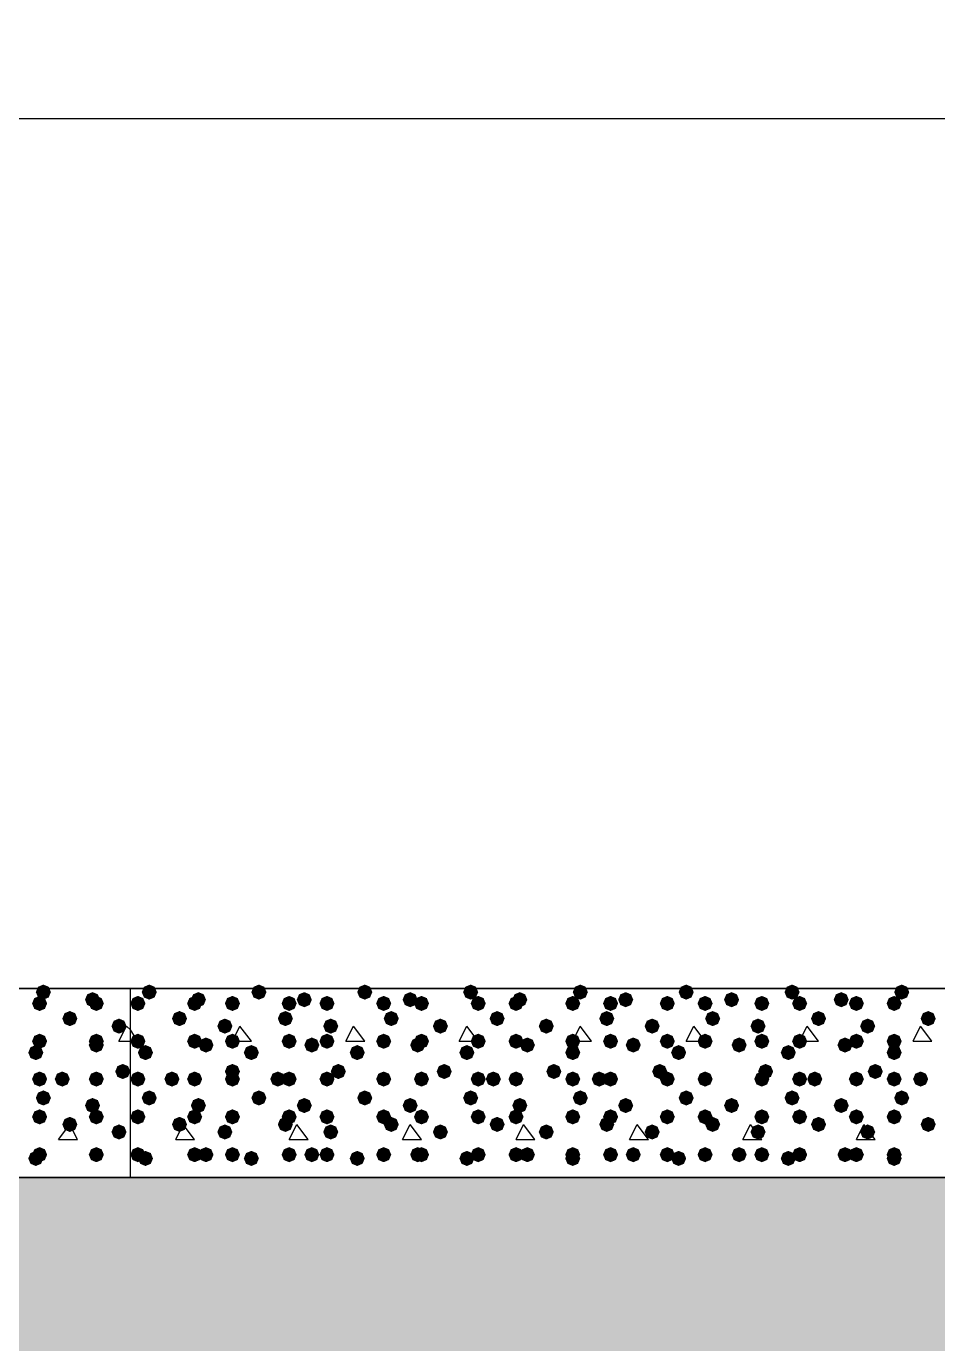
# Model space of a CAD drawing. Header units: millimetres. Extents: x 0 to 420, y 0 to 297.
# Drawn here: x 322.9 to 333.1, y 160.4 to 175.15 of the extents above; entities that cross this region are included whole.
import ezdxf

# ---------------------------------------------------------------- set-up
doc = ezdxf.new("R2010")
doc.units = ezdxf.units.MM
doc.layers.get('0').update_dxf_attribs({"linetype": 'CONTINUOUS'})

msp = doc.modelspace()

# ---------------------------------------------------------------- hatches: boundary and pattern name
at = {"true_color": 0x000007}
for points in [[(323.172667, 164.338), (323.147796, 164.278204), (323.088, 164.253333), (323.028204, 164.278204), (323.003333, 164.338), (323.028204, 164.397796), (323.088, 164.422667), (323.147796, 164.397796)], [(323.130333, 164.211), (323.105462, 164.151204), (323.045667, 164.126333), (322.985871, 164.151204), (322.961, 164.211), (322.985871, 164.270796), (323.045667, 164.295667), (323.105462, 164.270796)], [(323.723, 164.253333), (323.698129, 164.193537), (323.638333, 164.168667), (323.578538, 164.193537), (323.553667, 164.253333), (323.578537, 164.313129), (323.638333, 164.338), (323.698129, 164.313129)], [(323.765333, 164.211), (323.740463, 164.151204), (323.680667, 164.126333), (323.620871, 164.151204), (323.596, 164.211), (323.620871, 164.270796), (323.680667, 164.295667), (323.740462, 164.270796)], [(323.469, 164.041667), (323.444129, 163.981871), (323.384333, 163.957), (323.324537, 163.981871), (323.299667, 164.041667), (323.324537, 164.101462), (323.384333, 164.126333), (323.444129, 164.101463)], [(324.019333, 163.957), (323.994462, 163.897204), (323.934667, 163.872333), (323.874871, 163.897204), (323.85, 163.957), (323.874871, 164.016796), (323.934667, 164.041667), (323.994462, 164.016796)], [(323.130333, 163.787667), (323.105462, 163.727871), (323.045667, 163.703), (322.985871, 163.727871), (322.961, 163.787667), (322.985871, 163.847462), (323.045667, 163.872333), (323.105462, 163.847463)], [(323.765333, 163.787667), (323.740463, 163.727871), (323.680667, 163.703), (323.620871, 163.727871), (323.596, 163.787667), (323.620871, 163.847462), (323.680667, 163.872333), (323.740462, 163.847463)], [(323.765333, 163.745333), (323.740463, 163.685537), (323.680667, 163.660667), (323.620871, 163.685537), (323.596, 163.745333), (323.620871, 163.805129), (323.680667, 163.83), (323.740462, 163.805129)], [(323.088, 163.660667), (323.063129, 163.600871), (323.003333, 163.576), (322.943537, 163.600871), (322.918667, 163.660667), (322.943537, 163.720462), (323.003333, 163.745333), (323.063129, 163.720463)], [(324.061667, 163.449), (324.036796, 163.389204), (323.977, 163.364333), (323.917204, 163.389204), (323.892333, 163.449), (323.917204, 163.508796), (323.977, 163.533667), (324.036796, 163.508796)], [(323.130333, 163.364333), (323.105462, 163.304537), (323.045667, 163.279667), (322.985871, 163.304537), (322.961, 163.364333), (322.985871, 163.424129), (323.045667, 163.449), (323.105462, 163.424129)], [(323.384333, 163.364333), (323.359462, 163.304537), (323.299667, 163.279667), (323.239871, 163.304537), (323.215, 163.364333), (323.239871, 163.424129), (323.299667, 163.449), (323.359462, 163.424129)], [(323.765333, 163.364333), (323.740463, 163.304537), (323.680667, 163.279667), (323.620871, 163.304537), (323.596, 163.364333), (323.620871, 163.424129), (323.680667, 163.449), (323.740462, 163.424129)], [(323.172667, 163.152667), (323.147796, 163.092871), (323.088, 163.068), (323.028204, 163.092871), (323.003333, 163.152667), (323.028204, 163.212462), (323.088, 163.237333), (323.147796, 163.212463)], [(323.130333, 162.941), (323.105462, 162.881204), (323.045667, 162.856333), (322.985871, 162.881204), (322.961, 162.941), (322.985871, 163.000796), (323.045667, 163.025667), (323.105462, 163.000796)], [(323.723, 163.068), (323.698129, 163.008204), (323.638333, 162.983333), (323.578538, 163.008204), (323.553667, 163.068), (323.578537, 163.127796), (323.638333, 163.152667), (323.698129, 163.127796)], [(323.765333, 162.941), (323.740463, 162.881204), (323.680667, 162.856333), (323.620871, 162.881204), (323.596, 162.941), (323.620871, 163.000796), (323.680667, 163.025667), (323.740462, 163.000796)], [(323.469, 162.856333), (323.444129, 162.796537), (323.384333, 162.771667), (323.324537, 162.796537), (323.299667, 162.856333), (323.324537, 162.916129), (323.384333, 162.941), (323.444129, 162.916129)], [(324.019333, 162.771667), (323.994462, 162.711871), (323.934667, 162.687), (323.874871, 162.711871), (323.85, 162.771667), (323.874871, 162.831462), (323.934667, 162.856333), (323.994462, 162.831463)], [(323.130333, 162.517667), (323.105462, 162.457871), (323.045667, 162.433), (322.985871, 162.457871), (322.961, 162.517667), (322.985871, 162.577462), (323.045667, 162.602333), (323.105462, 162.577463)], [(323.765333, 162.517667), (323.740463, 162.457871), (323.680667, 162.433), (323.620871, 162.457871), (323.596, 162.517667), (323.620871, 162.577462), (323.680667, 162.602333), (323.740462, 162.577463)], [(323.765333, 162.517667), (323.740463, 162.457871), (323.680667, 162.433), (323.620871, 162.457871), (323.596, 162.517667), (323.620871, 162.577462), (323.680667, 162.602333), (323.740462, 162.577463)], [(323.088, 162.475333), (323.063129, 162.415537), (323.003333, 162.390667), (322.943537, 162.415537), (322.918667, 162.475333), (322.943537, 162.535129), (323.003333, 162.56), (323.063129, 162.535129)]]:
    msp.add_hatch(color=0, dxfattribs=at).paths.add_polyline_path(points, flags=0)
at = {"true_color": 0x000008}
for points in [[(324.358, 164.338), (324.333129, 164.278204), (324.273333, 164.253333), (324.213538, 164.278204), (324.188667, 164.338), (324.213537, 164.397796), (324.273333, 164.422667), (324.333129, 164.397796)], [(325.585667, 164.338), (325.560796, 164.278204), (325.501, 164.253333), (325.441204, 164.278204), (325.416333, 164.338), (325.441204, 164.397796), (325.501, 164.422667), (325.560796, 164.397796)], [(326.771, 164.338), (326.746129, 164.278204), (326.686333, 164.253333), (326.626537, 164.278204), (326.601667, 164.338), (326.626537, 164.397796), (326.686333, 164.422667), (326.746129, 164.397796)], [(327.956333, 164.338), (327.931462, 164.278204), (327.871667, 164.253333), (327.811871, 164.278204), (327.787, 164.338), (327.811871, 164.397796), (327.871667, 164.422667), (327.931462, 164.397796)], [(329.184, 164.338), (329.159129, 164.278204), (329.099333, 164.253333), (329.039537, 164.278204), (329.014667, 164.338), (329.039537, 164.397796), (329.099333, 164.422667), (329.159129, 164.397796)], [(330.369333, 164.338), (330.344462, 164.278204), (330.284667, 164.253333), (330.224871, 164.278204), (330.2, 164.338), (330.224871, 164.397796), (330.284667, 164.422667), (330.344462, 164.397796)], [(331.554667, 164.338), (331.529796, 164.278204), (331.47, 164.253333), (331.410204, 164.278204), (331.385333, 164.338), (331.410204, 164.397796), (331.47, 164.422667), (331.529796, 164.397796)], [(332.782333, 164.338), (332.757462, 164.278204), (332.697667, 164.253333), (332.637871, 164.278204), (332.613, 164.338), (332.637871, 164.397796), (332.697667, 164.422667), (332.757462, 164.397796)], [(324.231, 164.211), (324.206129, 164.151204), (324.146333, 164.126333), (324.086537, 164.151204), (324.061667, 164.211), (324.086537, 164.270796), (324.146333, 164.295667), (324.206129, 164.270796)], [(324.866, 164.211), (324.841129, 164.151204), (324.781333, 164.126333), (324.721537, 164.151204), (324.696667, 164.211), (324.721537, 164.270796), (324.781333, 164.295667), (324.841129, 164.270796)], [(324.908333, 164.253333), (324.883462, 164.193537), (324.823667, 164.168667), (324.763871, 164.193537), (324.739, 164.253333), (324.763871, 164.313129), (324.823667, 164.338), (324.883462, 164.313129)], [(325.289333, 164.211), (325.264462, 164.151204), (325.204667, 164.126333), (325.144871, 164.151204), (325.12, 164.211), (325.144871, 164.270796), (325.204667, 164.295667), (325.264462, 164.270796)], [(325.924333, 164.211), (325.899462, 164.151204), (325.839667, 164.126333), (325.779871, 164.151204), (325.755, 164.211), (325.779871, 164.270796), (325.839667, 164.295667), (325.899462, 164.270796)], [(326.093667, 164.253333), (326.068796, 164.193537), (326.009, 164.168667), (325.949204, 164.193537), (325.924333, 164.253333), (325.949204, 164.313129), (326.009, 164.338), (326.068796, 164.313129)], [(326.347667, 164.211), (326.322796, 164.151204), (326.263, 164.126333), (326.203204, 164.151204), (326.178333, 164.211), (326.203204, 164.270796), (326.263, 164.295667), (326.322796, 164.270796)], [(326.982667, 164.211), (326.957796, 164.151204), (326.898, 164.126333), (326.838204, 164.151204), (326.813333, 164.211), (326.838204, 164.270796), (326.898, 164.295667), (326.957796, 164.270796)], [(327.279, 164.253333), (327.254129, 164.193537), (327.194333, 164.168667), (327.134537, 164.193537), (327.109667, 164.253333), (327.134537, 164.313129), (327.194333, 164.338), (327.254129, 164.313129)], [(327.406, 164.211), (327.381129, 164.151204), (327.321333, 164.126333), (327.261537, 164.151204), (327.236667, 164.211), (327.261537, 164.270796), (327.321333, 164.295667), (327.381129, 164.270796)], [(328.041, 164.211), (328.016129, 164.151204), (327.956333, 164.126333), (327.896538, 164.151204), (327.871667, 164.211), (327.896537, 164.270796), (327.956333, 164.295667), (328.016129, 164.270796)], [(328.464333, 164.211), (328.439462, 164.151204), (328.379667, 164.126333), (328.319871, 164.151204), (328.295, 164.211), (328.319871, 164.270796), (328.379667, 164.295667), (328.439462, 164.270796)], [(328.506667, 164.253333), (328.481796, 164.193537), (328.422, 164.168667), (328.362204, 164.193537), (328.337333, 164.253333), (328.362204, 164.313129), (328.422, 164.338), (328.481796, 164.313129)], [(329.099333, 164.211), (329.074462, 164.151204), (329.014667, 164.126333), (328.954871, 164.151204), (328.93, 164.211), (328.954871, 164.270796), (329.014667, 164.295667), (329.074462, 164.270796)], [(329.522667, 164.211), (329.497796, 164.151204), (329.438, 164.126333), (329.378204, 164.151204), (329.353333, 164.211), (329.378204, 164.270796), (329.438, 164.295667), (329.497796, 164.270796)], [(329.692, 164.253333), (329.667129, 164.193537), (329.607333, 164.168667), (329.547537, 164.193537), (329.522667, 164.253333), (329.547537, 164.313129), (329.607333, 164.338), (329.667129, 164.313129)], [(330.157667, 164.211), (330.132796, 164.151204), (330.073, 164.126333), (330.013204, 164.151204), (329.988333, 164.211), (330.013204, 164.270796), (330.073, 164.295667), (330.132796, 164.270796)], [(330.581, 164.211), (330.556129, 164.151204), (330.496333, 164.126333), (330.436537, 164.151204), (330.411667, 164.211), (330.436537, 164.270796), (330.496333, 164.295667), (330.556129, 164.270796)], [(330.877333, 164.253333), (330.852462, 164.193537), (330.792667, 164.168667), (330.732871, 164.193537), (330.708, 164.253333), (330.732871, 164.313129), (330.792667, 164.338), (330.852462, 164.313129)], [(331.216, 164.211), (331.191129, 164.151204), (331.131333, 164.126333), (331.071537, 164.151204), (331.046667, 164.211), (331.071537, 164.270796), (331.131333, 164.295667), (331.191129, 164.270796)], [(331.639333, 164.211), (331.614462, 164.151204), (331.554667, 164.126333), (331.494871, 164.151204), (331.47, 164.211), (331.494871, 164.270796), (331.554667, 164.295667), (331.614462, 164.270796)], [(332.105, 164.253333), (332.080129, 164.193537), (332.020333, 164.168667), (331.960537, 164.193537), (331.935667, 164.253333), (331.960537, 164.313129), (332.020333, 164.338), (332.080129, 164.313129)], [(332.274333, 164.211), (332.249462, 164.151204), (332.189667, 164.126333), (332.129871, 164.151204), (332.105, 164.211), (332.129871, 164.270796), (332.189667, 164.295667), (332.249462, 164.270796)], [(332.697667, 164.211), (332.672796, 164.151204), (332.613, 164.126333), (332.553204, 164.151204), (332.528333, 164.211), (332.553204, 164.270796), (332.613, 164.295667), (332.672796, 164.270796)], [(324.696667, 164.041667), (324.671796, 163.981871), (324.612, 163.957), (324.552204, 163.981871), (324.527333, 164.041667), (324.552204, 164.101462), (324.612, 164.126333), (324.671796, 164.101463)], [(325.882, 164.041667), (325.857129, 163.981871), (325.797333, 163.957), (325.737538, 163.981871), (325.712667, 164.041667), (325.737537, 164.101462), (325.797333, 164.126333), (325.857129, 164.101463)], [(327.067333, 164.041667), (327.042462, 163.981871), (326.982667, 163.957), (326.922871, 163.981871), (326.898, 164.041667), (326.922871, 164.101462), (326.982667, 164.126333), (327.042462, 164.101463)], [(328.252667, 164.041667), (328.227796, 163.981871), (328.168, 163.957), (328.108204, 163.981871), (328.083333, 164.041667), (328.108204, 164.101462), (328.168, 164.126333), (328.227796, 164.101463)], [(329.480333, 164.041667), (329.455462, 163.981871), (329.395667, 163.957), (329.335871, 163.981871), (329.311, 164.041667), (329.335871, 164.101462), (329.395667, 164.126333), (329.455462, 164.101463)], [(330.665667, 164.041667), (330.640796, 163.981871), (330.581, 163.957), (330.521204, 163.981871), (330.496333, 164.041667), (330.521204, 164.101462), (330.581, 164.126333), (330.640796, 164.101463)], [(331.851, 164.041667), (331.826129, 163.981871), (331.766333, 163.957), (331.706537, 163.981871), (331.681667, 164.041667), (331.706537, 164.101462), (331.766333, 164.126333), (331.826129, 164.101463)], [(333.078667, 164.041667), (333.053796, 163.981871), (332.994, 163.957), (332.934204, 163.981871), (332.909333, 164.041667), (332.934204, 164.101462), (332.994, 164.126333), (333.053796, 164.101463)], [(325.204667, 163.957), (325.179796, 163.897204), (325.12, 163.872333), (325.060204, 163.897204), (325.035333, 163.957), (325.060204, 164.016796), (325.12, 164.041667), (325.179796, 164.016796)], [(326.39, 163.957), (326.365129, 163.897204), (326.305333, 163.872333), (326.245538, 163.897204), (326.220667, 163.957), (326.245537, 164.016796), (326.305333, 164.041667), (326.365129, 164.016796)], [(327.617667, 163.957), (327.592796, 163.897204), (327.533, 163.872333), (327.473204, 163.897204), (327.448333, 163.957), (327.473204, 164.016796), (327.533, 164.041667), (327.592796, 164.016796)], [(328.803, 163.957), (328.778129, 163.897204), (328.718333, 163.872333), (328.658537, 163.897204), (328.633667, 163.957), (328.658537, 164.016796), (328.718333, 164.041667), (328.778129, 164.016796)], [(329.988333, 163.957), (329.963462, 163.897204), (329.903667, 163.872333), (329.843871, 163.897204), (329.819, 163.957), (329.843871, 164.016796), (329.903667, 164.041667), (329.963462, 164.016796)], [(331.173667, 163.957), (331.148796, 163.897204), (331.089, 163.872333), (331.029204, 163.897204), (331.004333, 163.957), (331.029204, 164.016796), (331.089, 164.041667), (331.148796, 164.016796)], [(332.401333, 163.957), (332.376463, 163.897204), (332.316667, 163.872333), (332.256871, 163.897204), (332.232, 163.957), (332.256871, 164.016796), (332.316667, 164.041667), (332.376462, 164.016796)], [(324.231, 163.787667), (324.206129, 163.727871), (324.146333, 163.703), (324.086537, 163.727871), (324.061667, 163.787667), (324.086537, 163.847462), (324.146333, 163.872333), (324.206129, 163.847463)], [(324.866, 163.787667), (324.841129, 163.727871), (324.781333, 163.703), (324.721537, 163.727871), (324.696667, 163.787667), (324.721537, 163.847462), (324.781333, 163.872333), (324.841129, 163.847463)], [(324.993, 163.745333), (324.968129, 163.685537), (324.908333, 163.660667), (324.848538, 163.685537), (324.823667, 163.745333), (324.848537, 163.805129), (324.908333, 163.83), (324.968129, 163.805129)], [(325.289333, 163.787667), (325.264462, 163.727871), (325.204667, 163.703), (325.144871, 163.727871), (325.12, 163.787667), (325.144871, 163.847462), (325.204667, 163.872333), (325.264462, 163.847463)], [(325.924333, 163.787667), (325.899462, 163.727871), (325.839667, 163.703), (325.779871, 163.727871), (325.755, 163.787667), (325.779871, 163.847462), (325.839667, 163.872333), (325.899462, 163.847463)], [(326.178333, 163.745333), (326.153462, 163.685537), (326.093667, 163.660667), (326.033871, 163.685537), (326.009, 163.745333), (326.033871, 163.805129), (326.093667, 163.83), (326.153462, 163.805129)], [(326.347667, 163.787667), (326.322796, 163.727871), (326.263, 163.703), (326.203204, 163.727871), (326.178333, 163.787667), (326.203204, 163.847462), (326.263, 163.872333), (326.322796, 163.847463)], [(326.982667, 163.787667), (326.957796, 163.727871), (326.898, 163.703), (326.838204, 163.727871), (326.813333, 163.787667), (326.838204, 163.847462), (326.898, 163.872333), (326.957796, 163.847463)], [(327.363667, 163.745333), (327.338796, 163.685537), (327.279, 163.660667), (327.219204, 163.685537), (327.194333, 163.745333), (327.219204, 163.805129), (327.279, 163.83), (327.338796, 163.805129)], [(327.406, 163.787667), (327.381129, 163.727871), (327.321333, 163.703), (327.261537, 163.727871), (327.236667, 163.787667), (327.261537, 163.847462), (327.321333, 163.872333), (327.381129, 163.847463)], [(328.041, 163.787667), (328.016129, 163.727871), (327.956333, 163.703), (327.896538, 163.727871), (327.871667, 163.787667), (327.896537, 163.847462), (327.956333, 163.872333), (328.016129, 163.847463)], [(328.464333, 163.787667), (328.439462, 163.727871), (328.379667, 163.703), (328.319871, 163.727871), (328.295, 163.787667), (328.319871, 163.847462), (328.379667, 163.872333), (328.439462, 163.847463)], [(328.591333, 163.745333), (328.566462, 163.685537), (328.506667, 163.660667), (328.446871, 163.685537), (328.422, 163.745333), (328.446871, 163.805129), (328.506667, 163.83), (328.566462, 163.805129)], [(329.099333, 163.787667), (329.074462, 163.727871), (329.014667, 163.703), (328.954871, 163.727871), (328.93, 163.787667), (328.954871, 163.847462), (329.014667, 163.872333), (329.074462, 163.847463)], [(329.522667, 163.787667), (329.497796, 163.727871), (329.438, 163.703), (329.378204, 163.727871), (329.353333, 163.787667), (329.378204, 163.847462), (329.438, 163.872333), (329.497796, 163.847463)], [(329.776667, 163.745333), (329.751796, 163.685537), (329.692, 163.660667), (329.632204, 163.685537), (329.607333, 163.745333), (329.632204, 163.805129), (329.692, 163.83), (329.751796, 163.805129)], [(330.157667, 163.787667), (330.132796, 163.727871), (330.073, 163.703), (330.013204, 163.727871), (329.988333, 163.787667), (330.013204, 163.847462), (330.073, 163.872333), (330.132796, 163.847463)], [(330.581, 163.787667), (330.556129, 163.727871), (330.496333, 163.703), (330.436537, 163.727871), (330.411667, 163.787667), (330.436537, 163.847462), (330.496333, 163.872333), (330.556129, 163.847463)], [(330.962, 163.745333), (330.937129, 163.685537), (330.877333, 163.660667), (330.817538, 163.685537), (330.792667, 163.745333), (330.817537, 163.805129), (330.877333, 163.83), (330.937129, 163.805129)], [(331.216, 163.787667), (331.191129, 163.727871), (331.131333, 163.703), (331.071537, 163.727871), (331.046667, 163.787667), (331.071537, 163.847462), (331.131333, 163.872333), (331.191129, 163.847463)], [(331.639333, 163.787667), (331.614462, 163.727871), (331.554667, 163.703), (331.494871, 163.727871), (331.47, 163.787667), (331.494871, 163.847462), (331.554667, 163.872333), (331.614462, 163.847463)], [(332.147333, 163.745333), (332.122462, 163.685537), (332.062667, 163.660667), (332.002871, 163.685537), (331.978, 163.745333), (332.002871, 163.805129), (332.062667, 163.83), (332.122462, 163.805129)], [(332.274333, 163.787667), (332.249462, 163.727871), (332.189667, 163.703), (332.129871, 163.727871), (332.105, 163.787667), (332.129871, 163.847462), (332.189667, 163.872333), (332.249462, 163.847463)], [(332.697667, 163.787667), (332.672796, 163.727871), (332.613, 163.703), (332.553204, 163.727871), (332.528333, 163.787667), (332.553204, 163.847462), (332.613, 163.872333), (332.672796, 163.847463)], [(324.315667, 163.660667), (324.290796, 163.600871), (324.231, 163.576), (324.171204, 163.600871), (324.146333, 163.660667), (324.171204, 163.720462), (324.231, 163.745333), (324.290796, 163.720463)], [(325.501, 163.660667), (325.476129, 163.600871), (325.416333, 163.576), (325.356537, 163.600871), (325.331667, 163.660667), (325.356537, 163.720462), (325.416333, 163.745333), (325.476129, 163.720463)], [(326.686333, 163.660667), (326.661462, 163.600871), (326.601667, 163.576), (326.541871, 163.600871), (326.517, 163.660667), (326.541871, 163.720462), (326.601667, 163.745333), (326.661462, 163.720463)], [(327.914, 163.660667), (327.889129, 163.600871), (327.829333, 163.576), (327.769537, 163.600871), (327.744667, 163.660667), (327.769537, 163.720462), (327.829333, 163.745333), (327.889129, 163.720463)], [(329.099333, 163.660667), (329.074462, 163.600871), (329.014667, 163.576), (328.954871, 163.600871), (328.93, 163.660667), (328.954871, 163.720462), (329.014667, 163.745333), (329.074462, 163.720463)], [(330.284667, 163.660667), (330.259796, 163.600871), (330.2, 163.576), (330.140204, 163.600871), (330.115333, 163.660667), (330.140204, 163.720462), (330.2, 163.745333), (330.259796, 163.720463)], [(331.512333, 163.660667), (331.487462, 163.600871), (331.427667, 163.576), (331.367871, 163.600871), (331.343, 163.660667), (331.367871, 163.720462), (331.427667, 163.745333), (331.487462, 163.720463)], [(332.697667, 163.660667), (332.672796, 163.600871), (332.613, 163.576), (332.553204, 163.600871), (332.528333, 163.660667), (332.553204, 163.720462), (332.613, 163.745333), (332.672796, 163.720463)], [(325.289333, 163.449), (325.264462, 163.389204), (325.204667, 163.364333), (325.144871, 163.389204), (325.12, 163.449), (325.144871, 163.508796), (325.204667, 163.533667), (325.264462, 163.508796)], [(326.474667, 163.449), (326.449796, 163.389204), (326.39, 163.364333), (326.330204, 163.389204), (326.305333, 163.449), (326.330204, 163.508796), (326.39, 163.533667), (326.449796, 163.508796)], [(327.66, 163.449), (327.635129, 163.389204), (327.575333, 163.364333), (327.515538, 163.389204), (327.490667, 163.449), (327.515537, 163.508796), (327.575333, 163.533667), (327.635129, 163.508796)], [(328.887667, 163.449), (328.862796, 163.389204), (328.803, 163.364333), (328.743204, 163.389204), (328.718333, 163.449), (328.743204, 163.508796), (328.803, 163.533667), (328.862796, 163.508796)], [(330.073, 163.449), (330.048129, 163.389204), (329.988333, 163.364333), (329.928538, 163.389204), (329.903667, 163.449), (329.928537, 163.508796), (329.988333, 163.533667), (330.048129, 163.508796)], [(331.258333, 163.449), (331.233462, 163.389204), (331.173667, 163.364333), (331.113871, 163.389204), (331.089, 163.449), (331.113871, 163.508796), (331.173667, 163.533667), (331.233462, 163.508796)], [(332.486, 163.449), (332.461129, 163.389204), (332.401333, 163.364333), (332.341537, 163.389204), (332.316667, 163.449), (332.341537, 163.508796), (332.401333, 163.533667), (332.461129, 163.508796)], [(324.231, 163.364333), (324.206129, 163.304537), (324.146333, 163.279667), (324.086537, 163.304537), (324.061667, 163.364333), (324.086537, 163.424129), (324.146333, 163.449), (324.206129, 163.424129)], [(324.612, 163.364333), (324.587129, 163.304537), (324.527333, 163.279667), (324.467538, 163.304537), (324.442667, 163.364333), (324.467537, 163.424129), (324.527333, 163.449), (324.587129, 163.424129)], [(324.866, 163.364333), (324.841129, 163.304537), (324.781333, 163.279667), (324.721537, 163.304537), (324.696667, 163.364333), (324.721537, 163.424129), (324.781333, 163.449), (324.841129, 163.424129)], [(325.289333, 163.364333), (325.264462, 163.304537), (325.204667, 163.279667), (325.144871, 163.304537), (325.12, 163.364333), (325.144871, 163.424129), (325.204667, 163.449), (325.264462, 163.424129)], [(325.797333, 163.364333), (325.772462, 163.304537), (325.712667, 163.279667), (325.652871, 163.304537), (325.628, 163.364333), (325.652871, 163.424129), (325.712667, 163.449), (325.772462, 163.424129)], [(325.924333, 163.364333), (325.899462, 163.304537), (325.839667, 163.279667), (325.779871, 163.304537), (325.755, 163.364333), (325.779871, 163.424129), (325.839667, 163.449), (325.899462, 163.424129)], [(326.347667, 163.364333), (326.322796, 163.304537), (326.263, 163.279667), (326.203204, 163.304537), (326.178333, 163.364333), (326.203204, 163.424129), (326.263, 163.449), (326.322796, 163.424129)], [(326.982667, 163.364333), (326.957796, 163.304537), (326.898, 163.279667), (326.838204, 163.304537), (326.813333, 163.364333), (326.838204, 163.424129), (326.898, 163.449), (326.957796, 163.424129)], [(326.982667, 163.364333), (326.957796, 163.304537), (326.898, 163.279667), (326.838204, 163.304537), (326.813333, 163.364333), (326.838204, 163.424129), (326.898, 163.449), (326.957796, 163.424129)], [(327.406, 163.364333), (327.381129, 163.304537), (327.321333, 163.279667), (327.261537, 163.304537), (327.236667, 163.364333), (327.261537, 163.424129), (327.321333, 163.449), (327.381129, 163.424129)], [(328.041, 163.364333), (328.016129, 163.304537), (327.956333, 163.279667), (327.896538, 163.304537), (327.871667, 163.364333), (327.896537, 163.424129), (327.956333, 163.449), (328.016129, 163.424129)], [(328.210333, 163.364333), (328.185462, 163.304537), (328.125667, 163.279667), (328.065871, 163.304537), (328.041, 163.364333), (328.065871, 163.424129), (328.125667, 163.449), (328.185462, 163.424129)], [(328.464333, 163.364333), (328.439462, 163.304537), (328.379667, 163.279667), (328.319871, 163.304537), (328.295, 163.364333), (328.319871, 163.424129), (328.379667, 163.449), (328.439462, 163.424129)], [(329.099333, 163.364333), (329.074462, 163.304537), (329.014667, 163.279667), (328.954871, 163.304537), (328.93, 163.364333), (328.954871, 163.424129), (329.014667, 163.449), (329.074462, 163.424129)], [(329.395667, 163.364333), (329.370796, 163.304537), (329.311, 163.279667), (329.251204, 163.304537), (329.226333, 163.364333), (329.251204, 163.424129), (329.311, 163.449), (329.370796, 163.424129)], [(329.522667, 163.364333), (329.497796, 163.304537), (329.438, 163.279667), (329.378204, 163.304537), (329.353333, 163.364333), (329.378204, 163.424129), (329.438, 163.449), (329.497796, 163.424129)], [(330.157667, 163.364333), (330.132796, 163.304537), (330.073, 163.279667), (330.013204, 163.304537), (329.988333, 163.364333), (330.013204, 163.424129), (330.073, 163.449), (330.132796, 163.424129)], [(330.581, 163.364333), (330.556129, 163.304537), (330.496333, 163.279667), (330.436537, 163.304537), (330.411667, 163.364333), (330.436537, 163.424129), (330.496333, 163.449), (330.556129, 163.424129)], [(330.581, 163.364333), (330.556129, 163.304537), (330.496333, 163.279667), (330.436537, 163.304537), (330.411667, 163.364333), (330.436537, 163.424129), (330.496333, 163.449), (330.556129, 163.424129)], [(331.216, 163.364333), (331.191129, 163.304537), (331.131333, 163.279667), (331.071537, 163.304537), (331.046667, 163.364333), (331.071537, 163.424129), (331.131333, 163.449), (331.191129, 163.424129)], [(331.639333, 163.364333), (331.614462, 163.304537), (331.554667, 163.279667), (331.494871, 163.304537), (331.47, 163.364333), (331.494871, 163.424129), (331.554667, 163.449), (331.614462, 163.424129)], [(331.808667, 163.364333), (331.783796, 163.304537), (331.724, 163.279667), (331.664204, 163.304537), (331.639333, 163.364333), (331.664204, 163.424129), (331.724, 163.449), (331.783796, 163.424129)], [(332.274333, 163.364333), (332.249462, 163.304537), (332.189667, 163.279667), (332.129871, 163.304537), (332.105, 163.364333), (332.129871, 163.424129), (332.189667, 163.449), (332.249462, 163.424129)], [(332.697667, 163.364333), (332.672796, 163.304537), (332.613, 163.279667), (332.553204, 163.304537), (332.528333, 163.364333), (332.553204, 163.424129), (332.613, 163.449), (332.672796, 163.424129)], [(332.994, 163.364333), (332.969129, 163.304537), (332.909333, 163.279667), (332.849538, 163.304537), (332.824667, 163.364333), (332.849537, 163.424129), (332.909333, 163.449), (332.969129, 163.424129)], [(324.358, 163.152667), (324.333129, 163.092871), (324.273333, 163.068), (324.213538, 163.092871), (324.188667, 163.152667), (324.213537, 163.212462), (324.273333, 163.237333), (324.333129, 163.212463)], [(325.585667, 163.152667), (325.560796, 163.092871), (325.501, 163.068), (325.441204, 163.092871), (325.416333, 163.152667), (325.441204, 163.212462), (325.501, 163.237333), (325.560796, 163.212463)], [(326.771, 163.152667), (326.746129, 163.092871), (326.686333, 163.068), (326.626537, 163.092871), (326.601667, 163.152667), (326.626537, 163.212462), (326.686333, 163.237333), (326.746129, 163.212463)], [(327.956333, 163.152667), (327.931462, 163.092871), (327.871667, 163.068), (327.811871, 163.092871), (327.787, 163.152667), (327.811871, 163.212462), (327.871667, 163.237333), (327.931462, 163.212463)], [(329.184, 163.152667), (329.159129, 163.092871), (329.099333, 163.068), (329.039537, 163.092871), (329.014667, 163.152667), (329.039537, 163.212462), (329.099333, 163.237333), (329.159129, 163.212463)], [(330.369333, 163.152667), (330.344462, 163.092871), (330.284667, 163.068), (330.224871, 163.092871), (330.2, 163.152667), (330.224871, 163.212462), (330.284667, 163.237333), (330.344462, 163.212463)], [(331.554667, 163.152667), (331.529796, 163.092871), (331.47, 163.068), (331.410204, 163.092871), (331.385333, 163.152667), (331.410204, 163.212462), (331.47, 163.237333), (331.529796, 163.212463)], [(332.782333, 163.152667), (332.757462, 163.092871), (332.697667, 163.068), (332.637871, 163.092871), (332.613, 163.152667), (332.637871, 163.212462), (332.697667, 163.237333), (332.757462, 163.212463)], [(324.231, 162.941), (324.206129, 162.881204), (324.146333, 162.856333), (324.086537, 162.881204), (324.061667, 162.941), (324.086537, 163.000796), (324.146333, 163.025667), (324.206129, 163.000796)], [(324.866, 162.941), (324.841129, 162.881204), (324.781333, 162.856333), (324.721537, 162.881204), (324.696667, 162.941), (324.721537, 163.000796), (324.781333, 163.025667), (324.841129, 163.000796)], [(324.908333, 163.068), (324.883462, 163.008204), (324.823667, 162.983333), (324.763871, 163.008204), (324.739, 163.068), (324.763871, 163.127796), (324.823667, 163.152667), (324.883462, 163.127796)], [(325.289333, 162.941), (325.264462, 162.881204), (325.204667, 162.856333), (325.144871, 162.881204), (325.12, 162.941), (325.144871, 163.000796), (325.204667, 163.025667), (325.264462, 163.000796)], [(325.924333, 162.941), (325.899462, 162.881204), (325.839667, 162.856333), (325.779871, 162.881204), (325.755, 162.941), (325.779871, 163.000796), (325.839667, 163.025667), (325.899462, 163.000796)], [(326.093667, 163.068), (326.068796, 163.008204), (326.009, 162.983333), (325.949204, 163.008204), (325.924333, 163.068), (325.949204, 163.127796), (326.009, 163.152667), (326.068796, 163.127796)], [(326.347667, 162.941), (326.322796, 162.881204), (326.263, 162.856333), (326.203204, 162.881204), (326.178333, 162.941), (326.203204, 163.000796), (326.263, 163.025667), (326.322796, 163.000796)], [(326.982667, 162.941), (326.957796, 162.881204), (326.898, 162.856333), (326.838204, 162.881204), (326.813333, 162.941), (326.838204, 163.000796), (326.898, 163.025667), (326.957796, 163.000796)], [(327.279, 163.068), (327.254129, 163.008204), (327.194333, 162.983333), (327.134537, 163.008204), (327.109667, 163.068), (327.134537, 163.127796), (327.194333, 163.152667), (327.254129, 163.127796)], [(327.406, 162.941), (327.381129, 162.881204), (327.321333, 162.856333), (327.261537, 162.881204), (327.236667, 162.941), (327.261537, 163.000796), (327.321333, 163.025667), (327.381129, 163.000796)], [(328.041, 162.941), (328.016129, 162.881204), (327.956333, 162.856333), (327.896538, 162.881204), (327.871667, 162.941), (327.896537, 163.000796), (327.956333, 163.025667), (328.016129, 163.000796)], [(328.464333, 162.941), (328.439462, 162.881204), (328.379667, 162.856333), (328.319871, 162.881204), (328.295, 162.941), (328.319871, 163.000796), (328.379667, 163.025667), (328.439462, 163.000796)], [(328.506667, 163.068), (328.481796, 163.008204), (328.422, 162.983333), (328.362204, 163.008204), (328.337333, 163.068), (328.362204, 163.127796), (328.422, 163.152667), (328.481796, 163.127796)], [(329.099333, 162.941), (329.074462, 162.881204), (329.014667, 162.856333), (328.954871, 162.881204), (328.93, 162.941), (328.954871, 163.000796), (329.014667, 163.025667), (329.074462, 163.000796)], [(329.522667, 162.941), (329.497796, 162.881204), (329.438, 162.856333), (329.378204, 162.881204), (329.353333, 162.941), (329.378204, 163.000796), (329.438, 163.025667), (329.497796, 163.000796)], [(329.692, 163.068), (329.667129, 163.008204), (329.607333, 162.983333), (329.547537, 163.008204), (329.522667, 163.068), (329.547537, 163.127796), (329.607333, 163.152667), (329.667129, 163.127796)], [(330.157667, 162.941), (330.132796, 162.881204), (330.073, 162.856333), (330.013204, 162.881204), (329.988333, 162.941), (330.013204, 163.000796), (330.073, 163.025667), (330.132796, 163.000796)], [(330.581, 162.941), (330.556129, 162.881204), (330.496333, 162.856333), (330.436537, 162.881204), (330.411667, 162.941), (330.436537, 163.000796), (330.496333, 163.025667), (330.556129, 163.000796)], [(330.877333, 163.068), (330.852462, 163.008204), (330.792667, 162.983333), (330.732871, 163.008204), (330.708, 163.068), (330.732871, 163.127796), (330.792667, 163.152667), (330.852462, 163.127796)], [(331.216, 162.941), (331.191129, 162.881204), (331.131333, 162.856333), (331.071537, 162.881204), (331.046667, 162.941), (331.071537, 163.000796), (331.131333, 163.025667), (331.191129, 163.000796)], [(331.639333, 162.941), (331.614462, 162.881204), (331.554667, 162.856333), (331.494871, 162.881204), (331.47, 162.941), (331.494871, 163.000796), (331.554667, 163.025667), (331.614462, 163.000796)], [(332.105, 163.068), (332.080129, 163.008204), (332.020333, 162.983333), (331.960537, 163.008204), (331.935667, 163.068), (331.960537, 163.127796), (332.020333, 163.152667), (332.080129, 163.127796)], [(332.274333, 162.941), (332.249462, 162.881204), (332.189667, 162.856333), (332.129871, 162.881204), (332.105, 162.941), (332.129871, 163.000796), (332.189667, 163.025667), (332.249462, 163.000796)], [(332.697667, 162.941), (332.672796, 162.881204), (332.613, 162.856333), (332.553204, 162.881204), (332.528333, 162.941), (332.553204, 163.000796), (332.613, 163.025667), (332.672796, 163.000796)], [(324.696667, 162.856333), (324.671796, 162.796537), (324.612, 162.771667), (324.552204, 162.796537), (324.527333, 162.856333), (324.552204, 162.916129), (324.612, 162.941), (324.671796, 162.916129)], [(325.882, 162.856333), (325.857129, 162.796537), (325.797333, 162.771667), (325.737538, 162.796537), (325.712667, 162.856333), (325.737537, 162.916129), (325.797333, 162.941), (325.857129, 162.916129)], [(327.067333, 162.856333), (327.042462, 162.796537), (326.982667, 162.771667), (326.922871, 162.796537), (326.898, 162.856333), (326.922871, 162.916129), (326.982667, 162.941), (327.042462, 162.916129)], [(328.252667, 162.856333), (328.227796, 162.796537), (328.168, 162.771667), (328.108204, 162.796537), (328.083333, 162.856333), (328.108204, 162.916129), (328.168, 162.941), (328.227796, 162.916129)], [(329.480333, 162.856333), (329.455462, 162.796537), (329.395667, 162.771667), (329.335871, 162.796537), (329.311, 162.856333), (329.335871, 162.916129), (329.395667, 162.941), (329.455462, 162.916129)], [(330.665667, 162.856333), (330.640796, 162.796537), (330.581, 162.771667), (330.521204, 162.796537), (330.496333, 162.856333), (330.521204, 162.916129), (330.581, 162.941), (330.640796, 162.916129)], [(331.851, 162.856333), (331.826129, 162.796537), (331.766333, 162.771667), (331.706537, 162.796537), (331.681667, 162.856333), (331.706537, 162.916129), (331.766333, 162.941), (331.826129, 162.916129)], [(333.078667, 162.856333), (333.053796, 162.796537), (332.994, 162.771667), (332.934204, 162.796537), (332.909333, 162.856333), (332.934204, 162.916129), (332.994, 162.941), (333.053796, 162.916129)], [(325.204667, 162.771667), (325.179796, 162.711871), (325.12, 162.687), (325.060204, 162.711871), (325.035333, 162.771667), (325.060204, 162.831462), (325.12, 162.856333), (325.179796, 162.831463)], [(326.39, 162.771667), (326.365129, 162.711871), (326.305333, 162.687), (326.245538, 162.711871), (326.220667, 162.771667), (326.245537, 162.831462), (326.305333, 162.856333), (326.365129, 162.831463)], [(327.617667, 162.771667), (327.592796, 162.711871), (327.533, 162.687), (327.473204, 162.711871), (327.448333, 162.771667), (327.473204, 162.831462), (327.533, 162.856333), (327.592796, 162.831463)], [(328.803, 162.771667), (328.778129, 162.711871), (328.718333, 162.687), (328.658537, 162.711871), (328.633667, 162.771667), (328.658537, 162.831462), (328.718333, 162.856333), (328.778129, 162.831463)], [(329.988333, 162.771667), (329.963462, 162.711871), (329.903667, 162.687), (329.843871, 162.711871), (329.819, 162.771667), (329.843871, 162.831462), (329.903667, 162.856333), (329.963462, 162.831463)], [(331.173667, 162.771667), (331.148796, 162.711871), (331.089, 162.687), (331.029204, 162.711871), (331.004333, 162.771667), (331.029204, 162.831462), (331.089, 162.856333), (331.148796, 162.831463)], [(332.401333, 162.771667), (332.376463, 162.711871), (332.316667, 162.687), (332.256871, 162.711871), (332.232, 162.771667), (332.256871, 162.831462), (332.316667, 162.856333), (332.376462, 162.831463)], [(324.231, 162.517667), (324.206129, 162.457871), (324.146333, 162.433), (324.086537, 162.457871), (324.061667, 162.517667), (324.086537, 162.577462), (324.146333, 162.602333), (324.206129, 162.577463)], [(324.866, 162.517667), (324.841129, 162.457871), (324.781333, 162.433), (324.721537, 162.457871), (324.696667, 162.517667), (324.721537, 162.577462), (324.781333, 162.602333), (324.841129, 162.577463)], [(324.993, 162.517667), (324.968129, 162.457871), (324.908333, 162.433), (324.848538, 162.457871), (324.823667, 162.517667), (324.848537, 162.577462), (324.908333, 162.602333), (324.968129, 162.577463)], [(325.289333, 162.517667), (325.264462, 162.457871), (325.204667, 162.433), (325.144871, 162.457871), (325.12, 162.517667), (325.144871, 162.577462), (325.204667, 162.602333), (325.264462, 162.577463)], [(325.924333, 162.517667), (325.899462, 162.457871), (325.839667, 162.433), (325.779871, 162.457871), (325.755, 162.517667), (325.779871, 162.577462), (325.839667, 162.602333), (325.899462, 162.577463)], [(326.178333, 162.517667), (326.153462, 162.457871), (326.093667, 162.433), (326.033871, 162.457871), (326.009, 162.517667), (326.033871, 162.577462), (326.093667, 162.602333), (326.153462, 162.577463)], [(326.347667, 162.517667), (326.322796, 162.457871), (326.263, 162.433), (326.203204, 162.457871), (326.178333, 162.517667), (326.203204, 162.577462), (326.263, 162.602333), (326.322796, 162.577463)], [(326.982667, 162.517667), (326.957796, 162.457871), (326.898, 162.433), (326.838204, 162.457871), (326.813333, 162.517667), (326.838204, 162.577462), (326.898, 162.602333), (326.957796, 162.577463)], [(327.363667, 162.517667), (327.338796, 162.457871), (327.279, 162.433), (327.219204, 162.457871), (327.194333, 162.517667), (327.219204, 162.577462), (327.279, 162.602333), (327.338796, 162.577463)], [(327.406, 162.517667), (327.381129, 162.457871), (327.321333, 162.433), (327.261537, 162.457871), (327.236667, 162.517667), (327.261537, 162.577462), (327.321333, 162.602333), (327.381129, 162.577463)], [(328.041, 162.517667), (328.016129, 162.457871), (327.956333, 162.433), (327.896538, 162.457871), (327.871667, 162.517667), (327.896537, 162.577462), (327.956333, 162.602333), (328.016129, 162.577463)], [(328.464333, 162.517667), (328.439462, 162.457871), (328.379667, 162.433), (328.319871, 162.457871), (328.295, 162.517667), (328.319871, 162.577462), (328.379667, 162.602333), (328.439462, 162.577463)], [(328.591333, 162.517667), (328.566462, 162.457871), (328.506667, 162.433), (328.446871, 162.457871), (328.422, 162.517667), (328.446871, 162.577462), (328.506667, 162.602333), (328.566462, 162.577463)], [(329.099333, 162.517667), (329.074462, 162.457871), (329.014667, 162.433), (328.954871, 162.457871), (328.93, 162.517667), (328.954871, 162.577462), (329.014667, 162.602333), (329.074462, 162.577463)], [(329.522667, 162.517667), (329.497796, 162.457871), (329.438, 162.433), (329.378204, 162.457871), (329.353333, 162.517667), (329.378204, 162.577462), (329.438, 162.602333), (329.497796, 162.577463)], [(329.776667, 162.517667), (329.751796, 162.457871), (329.692, 162.433), (329.632204, 162.457871), (329.607333, 162.517667), (329.632204, 162.577462), (329.692, 162.602333), (329.751796, 162.577463)], [(330.157667, 162.517667), (330.132796, 162.457871), (330.073, 162.433), (330.013204, 162.457871), (329.988333, 162.517667), (330.013204, 162.577462), (330.073, 162.602333), (330.132796, 162.577463)], [(330.581, 162.517667), (330.556129, 162.457871), (330.496333, 162.433), (330.436537, 162.457871), (330.411667, 162.517667), (330.436537, 162.577462), (330.496333, 162.602333), (330.556129, 162.577463)], [(330.962, 162.517667), (330.937129, 162.457871), (330.877333, 162.433), (330.817538, 162.457871), (330.792667, 162.517667), (330.817537, 162.577462), (330.877333, 162.602333), (330.937129, 162.577463)], [(331.216, 162.517667), (331.191129, 162.457871), (331.131333, 162.433), (331.071537, 162.457871), (331.046667, 162.517667), (331.071537, 162.577462), (331.131333, 162.602333), (331.191129, 162.577463)], [(331.639333, 162.517667), (331.614462, 162.457871), (331.554667, 162.433), (331.494871, 162.457871), (331.47, 162.517667), (331.494871, 162.577462), (331.554667, 162.602333), (331.614462, 162.577463)], [(332.147333, 162.517667), (332.122462, 162.457871), (332.062667, 162.433), (332.002871, 162.457871), (331.978, 162.517667), (332.002871, 162.577462), (332.062667, 162.602333), (332.122462, 162.577463)], [(332.274333, 162.517667), (332.249462, 162.457871), (332.189667, 162.433), (332.129871, 162.457871), (332.105, 162.517667), (332.129871, 162.577462), (332.189667, 162.602333), (332.249462, 162.577463)], [(332.697667, 162.517667), (332.672796, 162.457871), (332.613, 162.433), (332.553204, 162.457871), (332.528333, 162.517667), (332.553204, 162.577462), (332.613, 162.602333), (332.672796, 162.577463)], [(324.315667, 162.475333), (324.290796, 162.415537), (324.231, 162.390667), (324.171204, 162.415537), (324.146333, 162.475333), (324.171204, 162.535129), (324.231, 162.56), (324.290796, 162.535129)], [(325.501, 162.475333), (325.476129, 162.415537), (325.416333, 162.390667), (325.356537, 162.415537), (325.331667, 162.475333), (325.356537, 162.535129), (325.416333, 162.56), (325.476129, 162.535129)], [(326.686333, 162.475333), (326.661462, 162.415537), (326.601667, 162.390667), (326.541871, 162.415537), (326.517, 162.475333), (326.541871, 162.535129), (326.601667, 162.56), (326.661462, 162.535129)], [(327.914, 162.475333), (327.889129, 162.415537), (327.829333, 162.390667), (327.769537, 162.415537), (327.744667, 162.475333), (327.769537, 162.535129), (327.829333, 162.56), (327.889129, 162.535129)], [(329.099333, 162.475333), (329.074462, 162.415537), (329.014667, 162.390667), (328.954871, 162.415537), (328.93, 162.475333), (328.954871, 162.535129), (329.014667, 162.56), (329.074462, 162.535129)], [(330.284667, 162.475333), (330.259796, 162.415537), (330.2, 162.390667), (330.140204, 162.415537), (330.115333, 162.475333), (330.140204, 162.535129), (330.2, 162.56), (330.259796, 162.535129)], [(331.512333, 162.475333), (331.487462, 162.415537), (331.427667, 162.390667), (331.367871, 162.415537), (331.343, 162.475333), (331.367871, 162.535129), (331.427667, 162.56), (331.487462, 162.535129)], [(332.697667, 162.475333), (332.672796, 162.415537), (332.613, 162.390667), (332.553204, 162.415537), (332.528333, 162.475333), (332.553204, 162.535129), (332.613, 162.56), (332.672796, 162.535129)]]:
    msp.add_hatch(color=0, dxfattribs=at).paths.add_polyline_path(points, flags=0)
h = msp.add_hatch(color=0, dxfattribs=at)
h.paths.add_polyline_path([(379.518333, 162.263667), (33.401, 162.263667), (379.518333, 150.241)], flags=0)
h.paths.add_polyline_path([(33.401, 162.263667), (379.518333, 150.241), (33.401, 150.241)], flags=0)

# ---------------------------------------------------------------- linework, layer by layer
at = {"color": 0, "true_color": 0x000007}
for points in [[(32.342667, 185.547), (32.342667, 162.263667), (380.576667, 162.263667), (380.576667, 185.547), (218.101333, 185.547), (218.101333, 206.756), (194.775667, 206.756), (194.775667, 185.547)], [(32.342667, 185.547), (32.342667, 162.263667), (380.576667, 162.263667), (380.576667, 185.547), (218.101333, 185.547), (218.101333, 206.756), (194.775667, 206.756), (194.775667, 185.547)], [(321.945, 164.380333), (321.945, 162.263667), (324.061667, 162.263667), (324.061667, 164.380333)]]:
    msp.add_lwpolyline(points, close=True, dxfattribs=at)
at = {"color": 0, "true_color": 0x0000fd}
msp.add_lwpolyline([(34.459333, 164.380333), (378.46, 164.380333), (378.46, 183.430333), (215.984667, 183.430333), (215.984667, 204.639333), (196.934667, 204.639333), (196.934667, 183.430333), (34.459333, 183.430333)], close=True, dxfattribs=at)
at = {"color": 0, "true_color": 0x000001}
msp.add_lwpolyline([(371.051667, 174.116999), (40.005002, 174.116999), (40.005002, 138.683999), (371.051667, 138.683999)], dxfattribs=at)
at = {"color": 0, "true_color": 0x000007}
for points in [[(343.111667, 164.380333), (324.061667, 164.380333)], [(323.934667, 163.787667), (324.019333, 163.957)], [(324.061667, 163.914667), (324.019333, 163.957)], [(323.934667, 163.787667), (324.061667, 163.787667)], [(323.257333, 162.687), (323.384333, 162.856333)], [(323.469, 162.687), (323.384333, 162.856333)], [(323.257333, 162.687), (323.469, 162.687)], [(324.061667, 162.263667), (343.111667, 162.263667)]]:
    msp.add_lwpolyline(points, dxfattribs=at)
at = {"color": 0, "true_color": 0x000008}
for points in [[(324.146333, 163.787667), (324.061667, 163.914667)], [(325.204667, 163.787667), (325.289333, 163.957)], [(325.416333, 163.787667), (325.289333, 163.957)], [(326.474667, 163.787667), (326.559333, 163.957)], [(326.686333, 163.787667), (326.559333, 163.957)], [(327.744667, 163.787667), (327.829333, 163.957)], [(327.956333, 163.787667), (327.829333, 163.957)], [(329.014667, 163.787667), (329.099333, 163.957)], [(329.226333, 163.787667), (329.099333, 163.957)], [(330.284667, 163.787667), (330.369333, 163.957)], [(330.496333, 163.787667), (330.369333, 163.957)], [(331.554667, 163.787667), (331.639333, 163.957)], [(331.766333, 163.787667), (331.639333, 163.957)], [(332.824667, 163.787667), (332.909333, 163.957)], [(333.036333, 163.787667), (332.909333, 163.957)], [(324.061667, 163.787667), (324.146333, 163.787667)], [(325.204667, 163.787667), (325.416333, 163.787667)], [(326.474667, 163.787667), (326.686333, 163.787667)], [(327.744667, 163.787667), (327.956333, 163.787667)], [(329.014667, 163.787667), (329.226333, 163.787667)], [(330.284667, 163.787667), (330.496333, 163.787667)], [(331.554667, 163.787667), (331.766333, 163.787667)], [(332.824667, 163.787667), (333.036333, 163.787667)], [(324.569667, 162.687), (324.654333, 162.856333)], [(324.781333, 162.687), (324.654333, 162.856333)], [(325.839667, 162.687), (325.924333, 162.856333)], [(326.051333, 162.687), (325.924333, 162.856333)], [(327.109667, 162.687), (327.194333, 162.856333)], [(327.321333, 162.687), (327.194333, 162.856333)], [(328.379667, 162.687), (328.464333, 162.856333)], [(328.591333, 162.687), (328.464333, 162.856333)], [(329.649667, 162.687), (329.734333, 162.856333)], [(329.861333, 162.687), (329.734333, 162.856333)], [(330.919667, 162.687), (331.004333, 162.856333)], [(331.131333, 162.687), (331.004333, 162.856333)], [(332.189667, 162.687), (332.274333, 162.856333)], [(332.401333, 162.687), (332.274333, 162.856333)], [(324.569667, 162.687), (324.781333, 162.687)], [(325.839667, 162.687), (326.051333, 162.687)], [(327.109667, 162.687), (327.321333, 162.687)], [(328.379667, 162.687), (328.591333, 162.687)], [(329.649667, 162.687), (329.861333, 162.687)], [(330.919667, 162.687), (331.131333, 162.687)], [(332.189667, 162.687), (332.401333, 162.687)]]:
    msp.add_lwpolyline(points, dxfattribs=at)
msp.add_lwpolyline([(379.518333, 162.263667), (33.401, 162.263667), (379.518333, 150.241)], close=True, dxfattribs=at)

doc.saveas('drawing.dxf')
